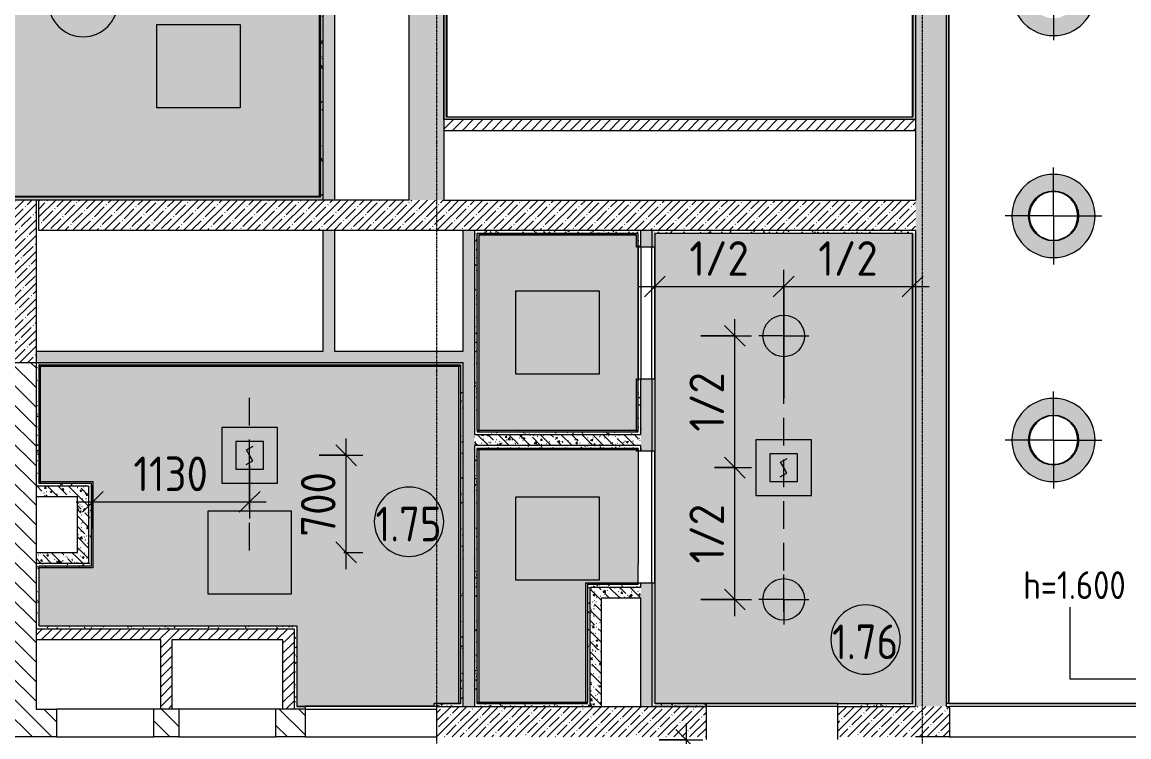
# Model space of a CAD drawing. Header units: millimetres. Extents: x 81610 to 276841, y -8553 to 29000.
# Drawn here: x 86370 to 94348, y 13400 to 18553 of the extents above; entities that cross this region are included whole.
import ezdxf

# ---------------------------------------------------------------- set-up
doc = ezdxf.new("R2010")
doc.units = ezdxf.units.MM
doc.linetypes.add('ADSK_Штрих_ш2 п1', pattern=[300, 200, -100])
doc.linetypes.add('Осевая', pattern=[31.75, 6.35, -4.7625, 15.875, -4.7625])
for name, color, linetype, lineweight in [('A-ANNO-DIMS', 7, 'Continuous', 9), ('A-ANNO-DIMS-100', 7, 'Continuous', 9), ('A-ANNO-NOTE', 7, 'Continuous', 9), ('A-AREA-IDEN', 7, 'Continuous', 9), ('A-DETL-2', 7, 'ADSK_Штрих_ш2 п1', 9), ('A-WALL', 7, 'Continuous', 9), ('I-WALL', 7, 'Continuous', 9), ('Q-SPCQ', 7, 'Continuous', 9), ('Оси-2', 7, 'Осевая', 9)]:
    doc.layers.add(name, color=color, linetype=linetype, lineweight=lineweight)
for name, color, linetype, lineweight, true_color in [('A-CLNG-1', 7, 'Continuous', 9, 0xeaeaea), ('A-WALL-1', 7, 'Continuous', 9, 0x3c3c3c), ('A-WALL-FNSH-1', 7, 'Continuous', 9, 0x3c3c3c), ('G-ANNO-TEXT-1', 7, 'Continuous', 9, 0x3c3c3c), ('I-WALL-1', 7, 'Continuous', 9, 0x535353), ('Q-SPCQ-4', 1, 'Continuous', 9, 0xff0000)]:
    doc.layers.add(name, color=color, linetype=linetype, lineweight=lineweight, true_color=true_color)
doc.layers.add('A-CLNG-PATT-1', color=7, linetype='Continuous', lineweight=9, transparency=1)
doc.styles.add('GOST Common', font='GOST_Common.ttf', dxfattribs={"width": 0.9, "height": 250})
doc.styles.add('GOST Common_1', font='GOST_Common.ttf', dxfattribs={"width": 0.9, "height": 200})
doc.styles.add('ISOCPEUR', font='isocpeur.ttf', dxfattribs={"width": 0.9, "height": 250})
doc.dimstyles.new('ISO-2_5_0_9К_БОЛЬШОЙ', dxfattribs={"dimscale": 304.8, "dimtxt": 248.995294, "dimasz": 0.492126, "dimexe": 0.393701, "dimexo": 0.984252, "dimgap": 0, "dimtad": 1, "dimdec": 0, "dimrnd": 10, "dimzin": 0, "dimdsep": 46, "dimtxsty": 'ISOCPEUR', "dimblk1": 'OBLIQUE', "dimblk2": 'OBLIQUE', "dimsah": 1, "dimcen": 0.09, "dimdle": 0.393701, "dimazin": 0, "dimtfac": 1, "dimtdec": 4, "dimtix": 1, "dimtmove": 0, "dimatfit": 3, "dimfxl": 1, "dimtvp": 1, "dimtolj": 1, "dimtzin": 0, "dimarcsym": 2})
pattern_1 = [(45, (0, 0), (-57.024626, 57.024626), []), (45, (57.025, 0), (-57.024626, 57.024626), [100.806, -20.161, 3.353, -16.808])]
pattern_2 = [(135, (0, 0), (-70.71068, -70.71068), [])]
pattern_3 = [(135, (0, 0), (-75.43415, -75.43415), [106.68, -17.78, 3.556, -17.78]), (135, (0, 75.39), (-75.43415, -75.43415), []), (50, (0, 0), (127.52922, -11.15758), [13.335, -146.685]), (355, (0, 0), (-24.66966, 133.74002), [10.668, -117.348]), (100.451, (10.63, -0.93), (102.85973, 122.58178), [11.333, -124.663]), (46.184, (0, 35.56), (189.75516, -29.43036), [20.002, -220.027]), (96.636, (15.81, 33.1), (166.1822, 173.1996), [17, -186.995]), (351.184, (0, 35.56), (166.18393, 173.19757), [16.002, -176.022]), (21, (17.78, 26.67), (106.13027, -71.58603), [13.335, -146.685]), (326, (17.78, 26.67), (43.26188, 128.93175), [10.668, -117.348]), (71.451, (26.62, 20.7), (149.39198, 57.34505), [11.333, -124.663]), (37.5, (0, 0), (2.162228, 59.188357), [3.353, -112.573, 3.353, -115.773, -117.792]), (37.5, (0, 0), (2.162228, 59.188357), [-235.052, 3.353, -114.44]), (7.5, (0, 0), (46.773857, 70.126152), [3.353, -64.567, 3.353, -109.906, -44.894]), (7.5, (0, 0), (46.773857, 70.126152), [-181.178, 3.353, -41.542]), (327.5, (-39.65, 0), (94.913671, -4.010093), [3.353, -41.097, 3.353, -135.331, -184.023]), (327.5, (-39.65, 0), (94.913671, -4.010093), [-183.134, 3.353, -180.67]), (317.5, (-57.43, 0), (103.69057, 17.79882), [3.353, -54.432, 3.353, -88.748, -130.683]), (317.5, (-57.43, 0), (103.69057, 17.79882), [-149.885, 3.353, -127.33])]
pattern_4 = [(45, (0, 0), (-35.35534, 35.35534), [])]
pattern_5 = [(0, (0, 0), (121.92, 30.48), [10.058, -81.382, 10.058, -81.382, -487.68]), (0, (0, 0), (121.92, 30.48), [-182.88, 10.058, -172.822, 10.058, -81.382, -213.36]), (0, (0, 0), (121.92, 30.48), [-457.2, 10.058, -50.902, 10.058, -142.342]), (120, (45.72, 15.24), (-87.356454, 90.345817), [10.058, -81.382, 10.058, -81.382, -487.68]), (120, (45.72, 15.24), (-87.356454, 90.345817), [-182.88, 10.058, -172.822, 10.058, -81.382, -213.36]), (120, (45.72, 15.24), (-87.356454, 90.345817), [-457.2, 10.058, -50.902, 10.058, -142.342]), (240, (60.96, 76.2), (-34.563546, -120.825817), [10.058, -81.382, 10.058, -81.382, -487.68]), (240, (60.96, 76.2), (-34.563546, -120.825817), [-182.88, 10.058, -172.822, 10.058, -81.382, -213.36]), (240, (60.96, 76.2), (-34.563546, -120.825817), [-457.2, 10.058, -50.902, 10.058, -142.342])]

# ---------------------------------------------------------------- blocks, each defined once
blk = doc.blocks.new('Извещатель потолочный - Монтируемые на перекрытии-30363648-Сводный план потолков 1 этажа в осях 23-33')
at = {"layer": 'Q-SPCQ'}
for p, q in [((-300, 300), (-300, -100)), ((100, 300), (-300, 300)), ((100, -100), (100, 300)), ((0, 200), (-200, 200)), ((-200, 200), (-200, 0)), ((-122.5, 139), (-74.9, 166.5)), ((0, 0), (0, 200)), ((-100, 100), (-122.5, 139)), ((-77.5, 61), (-100, 100)), ((-200, 0), (0, 0)), ((-125.1, 33.5), (-77.5, 61)), ((-300, -100), (100, -100))]:
    blk.add_line(p, q, dxfattribs=at)
blk = doc.blocks.new('DIMBLOCK24-Сводный план потолков 1 этажа в осях 23-33')
at = {"layer": 'A-ANNO-DIMS-100'}
for p, q in [((86618.4, 13100), (86618.4, 12478.8)), ((86618.4, 12598.8), (86618.4, 13100)), ((87409.2, 12669.5), (87409.2, 12478.8)), ((87409.2, 12598.8), (87409.2, 12669.5)), ((86498.4, 12598.8), (87409.2, 12598.8))]:
    blk.add_line(p, q, dxfattribs=at)
at = {"layer": 'A-ANNO-DIMS-100', "lineweight": 20}
for p, q in [((86618.4, 12598.8), (86693.4, 12673.8)), ((87409.2, 12598.8), (87484.2, 12673.8)), ((86618.4, 12598.8), (86543.4, 12523.8)), ((87409.2, 12598.8), (87334.2, 12523.8))]:
    blk.add_line(p, q, dxfattribs=at)
at = {"layer": 'A-ANNO-DIMS-100', "color": 0, "insert": (86798.3, 12925.4), "char_height": 250, "width": 517.144, "attachment_point": 1, "line_spacing_factor": 1.149209, "style": 'ISOCPEUR'}
blk.add_mtext('1/2', dxfattribs=at)
blk = doc.blocks.new('_Oblique')
at = {"color": 0, "linetype": 'ByBlock', "lineweight": -2}
blk.add_line((-0.5, -0.5), (0.5, 0.5), dxfattribs=at)
blk = doc.blocks.new('DIMBLOCK25-Сводный план потолков 1 этажа в осях 23-33')
at = {"layer": 'A-ANNO-DIMS-100'}
for p, q in [((88200, 13100), (88200, 12478.8)), ((88200, 12598.8), (88200, 13100)), ((87409.2, 12669.5), (87409.2, 12478.8)), ((87409.2, 12598.8), (87409.2, 12669.5)), ((87409.2, 12598.8), (88320, 12598.8))]:
    blk.add_line(p, q, dxfattribs=at)
at = {"layer": 'A-ANNO-DIMS-100', "lineweight": 20}
for p, q in [((87409.2, 12598.8), (87484.2, 12673.8)), ((88200, 12598.8), (88275, 12673.8)), ((87409.2, 12598.8), (87334.2, 12523.8)), ((88200, 12598.8), (88125, 12523.8))]:
    blk.add_line(p, q, dxfattribs=at)
at = {"layer": 'A-ANNO-DIMS-100', "color": 0, "insert": (87589.1, 12925.4), "char_height": 250, "width": 517.144, "attachment_point": 1, "line_spacing_factor": 1.149209, "style": 'ISOCPEUR'}
blk.add_mtext('1/2', dxfattribs=at)
blk = doc.blocks.new('Марка_Помещения - Номер-25198446-Сводный план потолков 1 этажа в осях 23-33')
at = {"layer": 'A-AREA-IDEN'}
for start, end in [(360, 180), (180, 360)]:
    blk.add_arc((0, 0), 2.5, start, end, dxfattribs=at)
blk = doc.blocks.new('DIMBLOCK83-Сводный план потолков 1 этажа в осях 23-33')
at = {"layer": 'A-ANNO-DIMS-100'}
for p, q in [((88010, 15355.4), (88010, 14974.6)), ((88010, 15094.6), (88010, 15355.4)), ((86879.4, 14900.7), (86879.4, 15214.6)), ((86759.4, 15094.6), (88130, 15094.6)), ((86879.4, 15094.6), (86879.4, 14900.7))]:
    blk.add_line(p, q, dxfattribs=at)
at = {"layer": 'A-ANNO-DIMS-100', "lineweight": 20}
for p, q in [((86879.4, 15094.6), (86954.4, 15169.6)), ((88010, 15094.6), (88085, 15169.6)), ((86879.4, 15094.6), (86804.4, 15019.6)), ((88010, 15094.6), (87935, 15019.6))]:
    blk.add_line(p, q, dxfattribs=at)
at = {"layer": 'A-ANNO-DIMS-100', "color": 0, "insert": (87171.8, 15421.3), "char_height": 250, "width": 655.049, "attachment_point": 1, "line_spacing_factor": 1.149209, "style": 'ISOCPEUR'}
blk.add_mtext('1130', dxfattribs=at)
blk = doc.blocks.new('DIMBLOCK84-Сводный план потолков 1 этажа в осях 23-33')
at = {"layer": 'A-ANNO-DIMS-100', "lineweight": 20}
for p, q in [((88705.9, 15430), (88630.9, 15505)), ((88705.9, 15430), (88780.9, 15355)), ((88705.9, 14730), (88630.9, 14805)), ((88705.9, 14730), (88780.9, 14655))]:
    blk.add_line(p, q, dxfattribs=at)
at = {"layer": 'A-ANNO-DIMS-100'}
for p, q in [((88705.9, 14610), (88705.9, 15550)), ((88510, 15430), (88825.9, 15430)), ((88705.9, 15430), (88510, 15430)), ((88688.3, 14730), (88825.9, 14730)), ((88705.9, 14730), (88688.3, 14730))]:
    blk.add_line(p, q, dxfattribs=at)
at = {"layer": 'A-ANNO-DIMS-100', "color": 0, "insert": (88379.3, 14843), "char_height": 250, "width": 568.858, "attachment_point": 1, "rotation": 90, "line_spacing_factor": 1.149209, "style": 'ISOCPEUR'}
blk.add_mtext('700', dxfattribs=at)
blk = doc.blocks.new('DIMBLOCK85-Сводный план потолков 1 этажа в осях 23-33')
at = {"layer": 'A-ANNO-DIMS-100', "lineweight": 20}
for p, q in [((91507, 15341), (91432, 15416)), ((91507, 15341), (91582, 15266)), ((91507, 14391), (91432, 14466)), ((91507, 14391), (91582, 14316))]:
    blk.add_line(p, q, dxfattribs=at)
at = {"layer": 'A-ANNO-DIMS-100'}
for p, q in [((91360, 15341), (91627, 15341)), ((91507, 15341), (91360, 15341)), ((91507, 14271), (91507, 15341)), ((91262.5, 14391), (91627, 14391)), ((91507, 14391), (91262.5, 14391))]:
    blk.add_line(p, q, dxfattribs=at)
at = {"layer": 'A-ANNO-DIMS-100', "color": 0, "insert": (91180.4, 14650.5), "char_height": 250, "width": 517.144, "attachment_point": 1, "rotation": 90, "line_spacing_factor": 1.149209, "style": 'ISOCPEUR'}
blk.add_mtext('1/2', dxfattribs=at)
blk = doc.blocks.new('DIMBLOCK86-Сводный план потолков 1 этажа в осях 23-33')
at = {"layer": 'A-ANNO-DIMS-100', "lineweight": 20}
for p, q in [((91507, 16291), (91432, 16366)), ((91507, 16291), (91582, 16216)), ((91507, 15341), (91432, 15416)), ((91507, 15341), (91582, 15266))]:
    blk.add_line(p, q, dxfattribs=at)
at = {"layer": 'A-ANNO-DIMS-100'}
for p, q in [((91507, 15341), (91507, 16411)), ((91262.5, 16291), (91627, 16291)), ((91507, 16291), (91262.5, 16291)), ((91360, 15341), (91627, 15341)), ((91507, 15341), (91360, 15341))]:
    blk.add_line(p, q, dxfattribs=at)
at = {"layer": 'A-ANNO-DIMS-100', "color": 0, "insert": (91180.4, 15600.5), "char_height": 250, "width": 517.144, "attachment_point": 1, "rotation": 90, "line_spacing_factor": 1.149209, "style": 'ISOCPEUR'}
blk.add_mtext('1/2', dxfattribs=at)
blk = doc.blocks.new('DIMBLOCK87-Сводный план потолков 1 этажа в осях 23-33')
at = {"layer": 'A-ANNO-DIMS-100'}
for p, q in [((90931, 16453.4), (90931, 16767.3)), ((91860, 15841), (91860, 16767.3)), ((90811, 16647.3), (91860, 16647.3)), ((90931, 16647.3), (90931, 16453.4)), ((91860, 16647.3), (91860, 15841))]:
    blk.add_line(p, q, dxfattribs=at)
at = {"layer": 'A-ANNO-DIMS-100', "lineweight": 20}
for p, q in [((90931, 16647.3), (91006, 16722.3)), ((91860, 16647.3), (91935, 16722.3)), ((90931, 16647.3), (90856, 16572.3)), ((91860, 16647.3), (91785, 16572.3))]:
    blk.add_line(p, q, dxfattribs=at)
at = {"layer": 'A-ANNO-DIMS-100', "color": 0, "insert": (91180, 16973.9), "char_height": 250, "width": 517.144, "attachment_point": 1, "line_spacing_factor": 1.149209, "style": 'ISOCPEUR'}
blk.add_mtext('1/2', dxfattribs=at)
blk = doc.blocks.new('DIMBLOCK88-Сводный план потолков 1 этажа в осях 23-33')
at = {"layer": 'A-ANNO-DIMS-100'}
for p, q in [((91860, 15841), (91860, 16767.3)), ((92789, 16453.4), (92789, 16767.3)), ((91860, 16647.3), (92909, 16647.3)), ((91860, 16647.3), (91860, 15841)), ((92789, 16647.3), (92789, 16453.4))]:
    blk.add_line(p, q, dxfattribs=at)
at = {"layer": 'A-ANNO-DIMS-100', "lineweight": 20}
for p, q in [((91860, 16647.3), (91935, 16722.3)), ((92789, 16647.3), (92864, 16722.3)), ((91860, 16647.3), (91785, 16572.3)), ((92789, 16647.3), (92714, 16572.3))]:
    blk.add_line(p, q, dxfattribs=at)
at = {"layer": 'A-ANNO-DIMS-100', "color": 0, "insert": (92109, 16973.9), "char_height": 250, "width": 517.144, "attachment_point": 1, "line_spacing_factor": 1.149209, "style": 'ISOCPEUR'}
blk.add_mtext('1/2', dxfattribs=at)
blk = doc.blocks.new('DIMBLOCK90-Сводный план потолков 1 этажа в осях 23-33')
at = {"layer": 'A-ANNO-DIMS-100'}
for p, q in [((91157, 13499), (91157, 12000)), ((90963.1, 13379), (91277, 13379)), ((91157, 13379), (90963.1, 13379)), ((90963.1, 12000), (91277, 12000)), ((91157, 12000), (90963.1, 12000))]:
    blk.add_line(p, q, dxfattribs=at)
at = {"layer": 'A-ANNO-DIMS-100', "lineweight": 20}
for p, q in [((91157, 13379), (91082, 13454)), ((91157, 13379), (91232, 13304)), ((91157, 12000), (91082, 12075)), ((91157, 12000), (91232, 11925))]:
    blk.add_line(p, q, dxfattribs=at)
at = {"layer": 'A-ANNO-DIMS-100', "color": 0, "insert": (90830.4, 12474), "char_height": 250, "width": 517.144, "attachment_point": 1, "rotation": 90, "line_spacing_factor": 1.149209, "style": 'ISOCPEUR'}
blk.add_mtext('1/2', dxfattribs=at)

msp = doc.modelspace()

# ---------------------------------------------------------------- hatches: boundary and pattern name
at = {"layer": 'A-CLNG-PATT-1'}
for points in [[(87217.7, 17298), (88513, 17298.7), (88513, 19172), (86782, 19172), (86782, 20002), (84998, 20002), (84998, 17298), (85870.9, 17298)], [(90931, 13640), (92790, 13641), (92789, 17030), (90930, 17030), (90930.3, 13640)], [(89340, 13620), (89340, 13640), (89519, 13641), (89519, 16069), (86501, 16069), (86501, 15241), (86879.4, 15241), (86879.4, 14619), (86490, 14619), (86491, 14200), (88350, 14200), (88351, 13620), (88564.4, 13620)], [(90433.3, 13651), (90433.3, 14511), (90810, 14511), (90810, 15460.1), (90799, 15460.1), (90799, 15469.1), (89661, 15469.1), (89661, 13651), (89911.1, 13651)]]:
    msp.add_hatch(color=256, dxfattribs=at).paths.add_polyline_path(points)
h = msp.add_hatch(color=256, dxfattribs=at)
h.paths.add_polyline_path([(93805, 18455.5), (93863.5, 18461.3), (93919.8, 18478.3), (93971.7, 18506.1), (94017.1, 18543.4), (94054.4, 18588.8), (94082.2, 18640.7), (94099.2, 18697), (94105, 18755.5), (94099.2, 18814), (94082.2, 18870.3), (94054.4, 18922.2), (94017.1, 18967.6), (93971.7, 19004.9), (93919.8, 19032.7), (93863.5, 19049.7), (93805, 19055.5), (93746.5, 19049.7), (93690.2, 19032.7), (93638.3, 19004.9), (93592.9, 18967.6), (93555.6, 18922.2), (93527.8, 18870.3), (93510.8, 18814), (93505, 18755.5), (93510.8, 18697), (93527.8, 18640.7), (93555.6, 18588.8), (93592.9, 18543.4), (93638.3, 18506.1), (93690.2, 18478.3), (93746.5, 18461.3)])
h.paths.add_polyline_path([(93805, 18580.5), (93759.7, 18586.5), (93717.5, 18603.9), (93681.3, 18631.8), (93653.4, 18668), (93636, 18710.2), (93630, 18755.5), (93636, 18800.8), (93653.4, 18843), (93681.3, 18879.2), (93717.5, 18907.1), (93759.7, 18924.5), (93805, 18930.5), (93850.3, 18924.5), (93892.5, 18907.1), (93928.7, 18879.2), (93956.6, 18843), (93974, 18800.8), (93980, 18755.5), (93974, 18710.2), (93956.6, 18668), (93928.7, 18631.8), (93892.5, 18603.9), (93850.3, 18586.5)])
h = msp.add_hatch(color=256, dxfattribs=at)
h.paths.add_polyline_path([(93805, 16855.5), (93863.5, 16861.3), (93919.8, 16878.3), (93971.7, 16906.1), (94017.1, 16943.4), (94054.4, 16988.8), (94082.2, 17040.7), (94099.2, 17097), (94105, 17155.5), (94099.2, 17214), (94082.2, 17270.3), (94054.4, 17322.2), (94017.1, 17367.6), (93971.7, 17404.9), (93919.8, 17432.7), (93863.5, 17449.7), (93805, 17455.5), (93746.5, 17449.7), (93690.2, 17432.7), (93638.3, 17404.9), (93592.9, 17367.6), (93555.6, 17322.2), (93527.8, 17270.3), (93510.8, 17214), (93505, 17155.5), (93510.8, 17097), (93527.8, 17040.7), (93555.6, 16988.8), (93592.9, 16943.4), (93638.3, 16906.1), (93690.2, 16878.3), (93746.5, 16861.3)])
h.paths.add_polyline_path([(93805, 16980.5), (93759.7, 16986.5), (93717.5, 17003.9), (93681.3, 17031.8), (93653.4, 17068), (93636, 17110.2), (93630, 17155.5), (93636, 17200.8), (93653.4, 17243), (93681.3, 17279.2), (93717.5, 17307.1), (93759.7, 17324.5), (93805, 17330.5), (93850.3, 17324.5), (93892.5, 17307.1), (93928.7, 17279.2), (93956.6, 17243), (93974, 17200.8), (93980, 17155.5), (93974, 17110.2), (93956.6, 17068), (93928.7, 17031.8), (93892.5, 17003.9), (93850.3, 16986.5)])
h = msp.add_hatch(color=256, dxfattribs=at)
h.paths.add_polyline_path([(89661, 15611.1), (90799, 15611.1), (90799, 15980.1), (90810, 15980.1), (90810, 16930.1), (90799, 16930.1), (90799, 17018), (89661, 17018), (89661, 16499.4)])
h.paths.add_polyline_path([(90799, 17029), (90799, 17030), (90797.4, 17029)])
h = msp.add_hatch(color=256, dxfattribs=at)
h.paths.add_polyline_path([(93805, 15240), (93863.5, 15245.8), (93919.8, 15262.8), (93971.7, 15290.6), (94017.1, 15327.9), (94054.4, 15373.3), (94082.2, 15425.2), (94099.2, 15481.5), (94105, 15540), (94099.2, 15598.5), (94082.2, 15654.8), (94054.4, 15706.7), (94017.1, 15752.1), (93971.7, 15789.4), (93919.8, 15817.2), (93863.5, 15834.2), (93805, 15840), (93746.5, 15834.2), (93690.2, 15817.2), (93638.3, 15789.4), (93592.9, 15752.1), (93555.6, 15706.7), (93527.8, 15654.8), (93510.8, 15598.5), (93505, 15540), (93510.8, 15481.5), (93527.8, 15425.2), (93555.6, 15373.3), (93592.9, 15327.9), (93638.3, 15290.6), (93690.2, 15262.8), (93746.5, 15245.8)])
h.paths.add_polyline_path([(93805, 15365), (93759.7, 15371), (93717.5, 15388.4), (93681.3, 15416.3), (93653.4, 15452.5), (93636, 15494.7), (93630, 15540), (93636, 15585.3), (93653.4, 15627.5), (93681.3, 15663.7), (93717.5, 15691.6), (93759.7, 15709), (93805, 15715), (93850.3, 15709), (93892.5, 15691.6), (93928.7, 15663.7), (93956.6, 15627.5), (93974, 15585.3), (93980, 15540), (93974, 15494.7), (93956.6, 15452.5), (93928.7, 15416.3), (93892.5, 15388.4), (93850.3, 15371)])
at = {"layer": 'I-WALL'}
h = msp.add_hatch(dxfattribs=at)
h.set_pattern_fill('FP_2', color=256, style=0, pattern_type=2)
h.set_pattern_definition(pattern_1)
h.paths.add_polyline_path([(89410, 17270), (89410, 27100), (89160, 27100), (89160, 17270)])
h = msp.add_hatch(dxfattribs=at)
h.set_pattern_fill('FP_31', color=256, style=0, pattern_type=2)
h.set_pattern_definition(pattern_5)
h.paths.add_polyline_path([(89410, 17850), (89430, 17850), (89430, 26830), (89410, 26830), (89410, 19285.2)])
h = msp.add_hatch(dxfattribs=at)
h.set_pattern_fill('FP_31', color=256, style=0, pattern_type=2)
h.set_pattern_definition(pattern_5)
h.paths.add_polyline_path([(92810, 17870), (92810, 23350), (92790, 23350), (92790, 17870)])
h.paths.add_polyline_path([(92790, 25050), (92810, 25050), (92810, 26850), (92790, 26850), (92790, 26713.8)])
h = msp.add_hatch(dxfattribs=at)
h.set_pattern_fill('FP_2', color=256, style=0, pattern_type=2)
h.set_pattern_definition(pattern_1)
h.paths.add_polyline_path([(93030, 13620), (93030, 21150), (92810, 21150), (92810, 13620)])
h = msp.add_hatch(dxfattribs=at)
h.set_pattern_fill('FP_31', color=256, style=0, pattern_type=2)
h.set_pattern_definition(pattern_5)
h.paths.add_polyline_path([(93030, 13640), (93050, 13641), (93050, 21130), (93030, 21130), (93030, 13713.7)])
h = msp.add_hatch(dxfattribs=at)
h.set_pattern_fill('FP_31', color=256, style=0, pattern_type=2)
h.set_pattern_definition(pattern_5)
h.paths.add_polyline_path([(88521, 17290), (88541, 17290), (88541, 19200), (88521, 19200), (88521, 17298)])
h = msp.add_hatch(dxfattribs=at)
h.set_pattern_fill('FP_6', color=256, style=0, pattern_type=2)
h.set_pattern_definition(pattern_3)
h.paths.add_polyline_path([(88564.4, 16180), (88621, 16180), (88621, 17050), (88541, 17050), (88541, 16180)])
h.paths.add_polyline_path([(88564.4, 17270), (88621, 17270), (88621, 19200), (88541, 19200), (88541, 17270)])
h = msp.add_hatch(dxfattribs=at)
h.set_pattern_fill('FP_3', color=256, style=0, pattern_type=2)
h.set_pattern_definition(pattern_4)
h.paths.add_polyline_path([(92810, 17770), (92810, 17850), (89410, 17850), (89410, 17770), (92604.6, 17770)])
h = msp.add_hatch(dxfattribs=at)
h.set_pattern_fill('FP_31', color=256, style=0, pattern_type=2)
h.set_pattern_definition(pattern_5)
h.paths.add_polyline_path([(92810, 17850), (92810, 17870), (89430, 17870), (89430, 17850), (92604.6, 17850)])
h = msp.add_hatch(dxfattribs=at)
h.set_pattern_fill('FP_31', color=256, style=0, pattern_type=2)
h.set_pattern_definition(pattern_5)
h.paths.add_polyline_path([(87217.7, 17270), (88541, 17270), (88541, 17290), (84990, 17290), (84990, 17270), (85870.9, 17270)])
h = msp.add_hatch(dxfattribs=at)
h.set_pattern_fill('FP_2', color=256, style=0, pattern_type=2)
h.set_pattern_definition(pattern_1)
h.paths.add_polyline_path([(86470, 16100), (86470, 17270), (86270, 17270), (86270, 16100)])
h = msp.add_hatch(dxfattribs=at)
h.set_pattern_fill('FP_2', color=256, style=0, pattern_type=2)
h.set_pattern_definition(pattern_1)
h.paths.add_polyline_path([(92810, 17050), (92810, 17270), (86490, 17270), (86490, 17050), (92604.6, 17050)])
h = msp.add_hatch(dxfattribs=at)
h.set_pattern_fill('FP_6', color=256, style=0, pattern_type=2)
h.set_pattern_definition(pattern_3)
h.paths.add_polyline_path([(89630, 13620), (89630, 17050), (89550, 17050), (89550, 13620)])
h = msp.add_hatch(dxfattribs=at)
h.set_pattern_fill('FP_31', color=256, style=0, pattern_type=2)
h.set_pattern_definition(pattern_5)
h.paths.add_polyline_path([(89630, 15600.1), (89650, 15600.1), (89650, 17050), (89630, 17050), (89630, 16499.4)])
h = msp.add_hatch(dxfattribs=at)
h.set_pattern_fill('FP_31', color=256, style=0, pattern_type=2)
h.set_pattern_definition(pattern_5)
h.paths.add_polyline_path([(90810, 17030), (90830, 17030), (90830, 17050), (89650, 17050), (89650, 17030), (90799, 17030)])
for points in [[(89661, 15600.1), (89661, 17030), (89650, 17030), (89650, 15600.1)], [(90799, 17018), (90799, 17029), (89661, 17029), (89661, 17018), (89911.1, 17018)], [(89530, 16069), (89530, 16080), (86490, 16080), (86490, 16069), (88564.4, 16069)], [(86490, 15230), (86501, 15230), (86501, 16080), (86490, 16080), (86490, 15570.9)], [(89519, 13640), (89530, 13641), (89530, 16080), (89519, 16080), (89519, 13713.7)], [(90810, 15600.1), (90810, 15611.1), (89650, 15611.1), (89650, 15600.1), (89911.1, 15600.1)], [(90810, 15469.1), (90810, 15480.1), (89650, 15480.1), (89650, 15469.1), (89911.1, 15469.1)], [(89650, 13640), (89661, 13640), (89661, 15480.1), (89650, 15480.1), (89650, 13713.7)], [(86879.4, 15230), (86879.4, 15241), (86490, 15241), (86490, 15230), (86868.4, 15230)], [(86879.4, 14630), (86879.4, 15230), (86868.4, 15230), (86868.4, 14630)], [(86879.4, 14619), (86879.4, 14630), (86490, 14630), (86490, 14619)], [(90433.3, 13640), (90444.3, 13640), (90444.3, 14511), (90433.3, 14511), (90433.3, 13713.7)], [(90799, 14500), (90810, 14500), (90810, 14511), (90444.3, 14511), (90444.3, 14500)], [(89650, 13640), (90444.3, 13640), (90444.3, 13651), (89650, 13651)]]:
    msp.add_hatch(color=256, dxfattribs=at).paths.add_polyline_path(points)
h = msp.add_hatch(color=256, dxfattribs=at)
h.paths.add_polyline_path([(90799, 15600.1), (90810, 15600.1), (90810, 15980.1), (90799, 15980.1)])
h.paths.add_polyline_path([(90810, 16930.1), (90810, 17030), (90799, 17029), (90799, 16930.1)])
h = msp.add_hatch(dxfattribs=at)
h.set_pattern_fill('FP_31', color=256, style=0, pattern_type=2)
h.set_pattern_definition(pattern_5)
h.paths.add_polyline_path([(90830, 15580.1), (90830, 15980.1), (90810, 15980.1), (90810, 15580.1)])
h.paths.add_polyline_path([(90830, 16930.1), (90830, 17030), (90810, 17030), (90810, 16930.1)])
h = msp.add_hatch(dxfattribs=at)
h.set_pattern_fill('FP_6', color=256, style=0, pattern_type=2)
h.set_pattern_definition(pattern_3)
h.paths.add_polyline_path([(90910, 13620), (90910, 14510.1), (90830, 14510.1), (90830, 13620)])
h.paths.add_polyline_path([(90830, 15460.1), (90910, 15460.1), (90910, 15980.1), (90830, 15980.1), (90830, 15479.1)])
h.paths.add_polyline_path([(90830, 16930.1), (90910, 16930.1), (90910, 17050), (90830, 17050)])
h = msp.add_hatch(dxfattribs=at)
h.set_pattern_fill('FP_31', color=256, style=0, pattern_type=2)
h.set_pattern_definition(pattern_5)
h.paths.add_polyline_path([(90910, 13640), (90930, 13640), (90930, 14510.1), (90910, 14510.1), (90910, 13713.7)])
h.paths.add_polyline_path([(90910, 15460.1), (90930, 15460.1), (90930, 15980.1), (90910, 15980.1), (90910, 15570.9)])
h.paths.add_polyline_path([(90910, 16930.1), (90930, 16930.1), (90930, 17050), (90910, 17050)])
h = msp.add_hatch(dxfattribs=at)
h.set_pattern_fill('FP_31', color=256, style=0, pattern_type=2)
h.set_pattern_definition(pattern_5)
h.paths.add_polyline_path([(92790, 17030), (92810, 17030), (92810, 17050), (90930, 17050), (90931, 17030), (92789, 17030)])
h = msp.add_hatch(dxfattribs=at)
h.set_pattern_fill('FP_31', color=256, style=0, pattern_type=2)
h.set_pattern_definition(pattern_5)
h.paths.add_polyline_path([(92790, 13620), (92810, 13620), (92810, 17030), (92790, 17030), (92790, 13640)])
h = msp.add_hatch(dxfattribs=at)
h.set_pattern_fill('FP_6', color=256, style=0, pattern_type=2)
h.set_pattern_definition(pattern_3)
h.paths.add_polyline_path([(89550, 16100), (89550, 16180), (86470, 16180), (86470, 16100), (88564.4, 16100)])
h = msp.add_hatch(dxfattribs=at)
h.set_pattern_fill('FP_4', color=256, style=0, pattern_type=2)
h.set_pattern_definition(pattern_2)
h.paths.add_polyline_path([(86470, 13600), (86470, 16100), (86270, 16100), (86270, 13600)])
h = msp.add_hatch(dxfattribs=at)
h.set_pattern_fill('FP_31', color=256, style=0, pattern_type=2)
h.set_pattern_definition(pattern_5)
h.paths.add_polyline_path([(86470, 15230), (86490, 15230), (86490, 16100), (86470, 16100), (86470, 15570.9)])
h = msp.add_hatch(dxfattribs=at)
h.set_pattern_fill('FP_31', color=256, style=0, pattern_type=2)
h.set_pattern_definition(pattern_5)
h.paths.add_polyline_path([(89519, 16080), (89550, 16080), (89550, 16100), (86490, 16100), (86490, 16080), (88564.4, 16080)])
h = msp.add_hatch(dxfattribs=at)
h.set_pattern_fill('FP_31', color=256, style=0, pattern_type=2)
h.set_pattern_definition(pattern_5)
h.paths.add_polyline_path([(89550, 13640), (89550, 16080), (89530, 16080), (89530, 13640)])
h = msp.add_hatch(dxfattribs=at)
h.set_pattern_fill('FP_31', color=256, style=0, pattern_type=2)
h.set_pattern_definition(pattern_5)
h.paths.add_polyline_path([(90810, 15580.1), (90810, 15600.1), (89630, 15600.1), (89630, 15580.1), (89911.1, 15580.1)])
h = msp.add_hatch(dxfattribs=at)
h.set_pattern_fill('FP_6', color=256, style=0, pattern_type=2)
h.set_pattern_definition(pattern_3)
h.paths.add_polyline_path([(90830, 15500.1), (90830, 15580.1), (89630, 15580.1), (89630, 15500.1), (89911.1, 15500.1)])
h = msp.add_hatch(dxfattribs=at)
h.set_pattern_fill('FP_31', color=256, style=0, pattern_type=2)
h.set_pattern_definition(pattern_5)
h.paths.add_polyline_path([(89630, 13640), (89650, 13640), (89650, 15500.1), (89630, 15500.1), (89630, 13713.7)])
h = msp.add_hatch(dxfattribs=at)
h.set_pattern_fill('FP_31', color=256, style=0, pattern_type=2)
h.set_pattern_definition(pattern_5)
h.paths.add_polyline_path([(90799, 15480.1), (90830, 15480.1), (90830, 15500.1), (89650, 15500.1), (89650, 15480.1), (89911.1, 15480.1)])
h = msp.add_hatch(color=256, dxfattribs=at)
h.paths.add_polyline_path([(90810, 14500), (90810, 14510.1), (90799, 14510.1), (90799, 14500)])
h.paths.add_polyline_path([(90799, 15460.1), (90810, 15460.1), (90810, 15480.1), (90799, 15480.1)])
h = msp.add_hatch(dxfattribs=at)
h.set_pattern_fill('FP_31', color=256, style=0, pattern_type=2)
h.set_pattern_definition(pattern_5)
h.paths.add_polyline_path([(90830, 14480), (90830, 14510.1), (90810, 14510.1), (90810, 14480)])
h.paths.add_polyline_path([(90810, 15460.1), (90829, 15460.1), (90830, 15480.1), (90810, 15480.1), (90810, 15469.1)])
h = msp.add_hatch(dxfattribs=at)
h.set_pattern_fill('FP_31', color=256, style=0, pattern_type=2)
h.set_pattern_definition(pattern_5)
h.paths.add_polyline_path([(86470, 15210), (86848.4, 15210), (86848.4, 15230), (86470, 15230)])
h = msp.add_hatch(dxfattribs=at)
h.set_pattern_fill('FP_6', color=256, style=0, pattern_type=2)
h.set_pattern_definition(pattern_3)
h.paths.add_polyline_path([(86848.4, 15130), (86848.4, 15210), (86470, 15210), (86470, 15130), (86768.4, 15130)])
h = msp.add_hatch(dxfattribs=at)
h.set_pattern_fill('FP_31', color=256, style=0, pattern_type=2)
h.set_pattern_definition(pattern_5)
h.paths.add_polyline_path([(86848.4, 14650), (86868.4, 14650), (86868.4, 15230), (86848.4, 15230), (86848.4, 15210)])
h = msp.add_hatch(dxfattribs=at)
h.set_pattern_fill('FP_6', color=256, style=0, pattern_type=2)
h.set_pattern_definition(pattern_3)
h.paths.add_polyline_path([(86768.4, 14650), (86848.4, 14650), (86848.4, 15130), (86768.4, 15130), (86768.4, 14730)])
h = msp.add_hatch(dxfattribs=at)
h.set_pattern_fill('FP_6', color=256, style=0, pattern_type=2)
h.set_pattern_definition(pattern_3)
h.paths.add_polyline_path([(86768.4, 14650), (86768.4, 14730), (86470, 14730), (86470, 14650)])
h = msp.add_hatch(dxfattribs=at)
h.set_pattern_fill('FP_31', color=256, style=0, pattern_type=2)
h.set_pattern_definition(pattern_5)
h.paths.add_polyline_path([(86470, 14200), (86490, 14200), (86490, 14650), (86470, 14650), (86470, 14642.3)])
h = msp.add_hatch(dxfattribs=at)
h.set_pattern_fill('FP_31', color=256, style=0, pattern_type=2)
h.set_pattern_definition(pattern_5)
h.paths.add_polyline_path([(86868.4, 14630), (86868.4, 14650), (86490, 14650), (86491, 14630)])
h = msp.add_hatch(dxfattribs=at)
h.set_pattern_fill('FP_31', color=256, style=0, pattern_type=2)
h.set_pattern_definition(pattern_5)
h.paths.add_polyline_path([(90810, 14480), (90810, 14500), (90444.3, 14500), (90444.3, 14480), (90464.3, 14480)])
h = msp.add_hatch(dxfattribs=at)
h.set_pattern_fill('FP_31', color=256, style=0, pattern_type=2)
h.set_pattern_definition(pattern_5)
h.paths.add_polyline_path([(90444.3, 13640), (90464.3, 13640), (90464.3, 14480), (90444.3, 14480), (90444.3, 13651)])
h = msp.add_hatch(dxfattribs=at)
h.set_pattern_fill('FP_6', color=256, style=0, pattern_type=2)
h.set_pattern_definition(pattern_3)
h.paths.add_polyline_path([(90544.3, 14400), (90830, 14400), (90830, 14480), (90464.3, 14480), (90464.3, 14400)])
h = msp.add_hatch(dxfattribs=at)
h.set_pattern_fill('FP_6', color=256, style=0, pattern_type=2)
h.set_pattern_definition(pattern_3)
h.paths.add_polyline_path([(90544.3, 13620), (90544.3, 14400), (90464.3, 14400), (90464.3, 13620)])
h = msp.add_hatch(dxfattribs=at)
h.set_pattern_fill('FP_31', color=256, style=0, pattern_type=2)
h.set_pattern_definition(pattern_5)
h.paths.add_polyline_path([(88330, 14180), (88330, 14200), (86470, 14200), (86470, 14180), (87217.7, 14180)])
h = msp.add_hatch(dxfattribs=at)
h.set_pattern_fill('FP_3', color=256, style=0, pattern_type=2)
h.set_pattern_definition(pattern_4)
h.paths.add_polyline_path([(88330, 14100), (88330, 14180), (86470, 14180), (86470, 14100), (88250, 14100)])
h = msp.add_hatch(dxfattribs=at)
h.set_pattern_fill('FP_31', color=256, style=0, pattern_type=2)
h.set_pattern_definition(pattern_5)
h.paths.add_polyline_path([(88330, 13600), (88350, 13600), (88350, 14200), (88330, 14200), (88330, 13713.7)])
h = msp.add_hatch(dxfattribs=at)
h.set_pattern_fill('FP_3', color=256, style=0, pattern_type=2)
h.set_pattern_definition(pattern_4)
h.paths.add_polyline_path([(87450, 13600), (87450, 14100), (87370, 14100), (87370, 13600)])
h = msp.add_hatch(dxfattribs=at)
h.set_pattern_fill('FP_3', color=256, style=0, pattern_type=2)
h.set_pattern_definition(pattern_4)
h.paths.add_polyline_path([(88330, 13600), (88330, 14100), (88250, 14100), (88250, 13600)])
h = msp.add_hatch(dxfattribs=at)
h.set_pattern_fill('FP_4', color=256, style=0, pattern_type=2)
h.set_pattern_definition(pattern_2)
h.paths.add_polyline_path([(88200, 13400), (88410, 13400), (88410, 13600), (88200, 13600)])
h.paths.add_polyline_path([(87500, 13400), (87500, 13600), (87318.4, 13600), (87318.4, 13400)])
h.paths.add_polyline_path([(86618.4, 13400), (86618.4, 13600), (86090, 13600), (86090, 13400)])
h.paths.add_polyline_path([(85140, 13400), (85140, 13600), (84890.7, 13600), (84890.7, 13400)])
h = msp.add_hatch(dxfattribs=at)
h.set_pattern_fill('FP_31', color=256, style=0, pattern_type=2)
h.set_pattern_definition(pattern_5)
h.paths.add_polyline_path([(89360, 13620), (89360, 13640), (89340, 13640), (89340, 13620)])
h = msp.add_hatch(dxfattribs=at)
h.set_pattern_fill('FP_31', color=256, style=0, pattern_type=2)
h.set_pattern_definition(pattern_5)
h.paths.add_polyline_path([(89550, 13620), (89550, 13640), (89360, 13640), (89360, 13620)])
h = msp.add_hatch(dxfattribs=at)
h.set_pattern_fill('FP_2', color=256, style=0, pattern_type=2)
h.set_pattern_definition(pattern_1)
h.paths.add_polyline_path([(92604.6, 13400), (92810, 13400), (92810, 13620), (92250, 13620), (92250, 13400)])
h.paths.add_polyline_path([(91300, 13400), (91300, 13620), (89360, 13620), (89360, 13400), (89911.1, 13400)])
h = msp.add_hatch(dxfattribs=at)
h.set_pattern_fill('FP_31', color=256, style=0, pattern_type=2)
h.set_pattern_definition(pattern_5)
h.paths.add_polyline_path([(90464.3, 13620), (90464.3, 13640), (89630, 13640), (89630, 13620), (89911.1, 13620)])
h = msp.add_hatch(dxfattribs=at)
h.set_pattern_fill('FP_31', color=256, style=0, pattern_type=2)
h.set_pattern_definition(pattern_5)
h.paths.add_polyline_path([(90910, 13620), (91300, 13620), (91300, 13640), (90910, 13640)])
h.paths.add_polyline_path([(92790, 13620), (92790, 13640), (92250, 13640), (92250, 13620), (92604.6, 13620)])
h = msp.add_hatch(dxfattribs=at)
h.set_pattern_fill('FP_2', color=256, style=0, pattern_type=2)
h.set_pattern_definition(pattern_1)
h.paths.add_polyline_path([(94624.7, 13400), (94800, 13400), (94800, 13620), (94455, 13620), (94455, 13400)])
h.paths.add_polyline_path([(93055, 13400), (93055, 13620), (92810, 13620), (92810, 13400)])

# ---------------------------------------------------------------- linework, layer by layer
at = {"layer": 'A-ANNO-NOTE'}
for p, q in [((93805, 18771), (93805, 18422.1)), ((87341, 18535), (87941, 18535)), ((87341, 17935), (87341, 18535)), ((87941, 18535), (87941, 17935)), ((87941, 17935), (87341, 17935)), ((93805, 17155.5), (93805, 17504.4)), ((93805, 17155.5), (93456.1, 17155.5)), ((93805, 17155.5), (93805, 16806.6)), ((93805, 17155.5), (94153.9, 17155.5)), ((89930, 16615.1), (90530, 16615.1)), ((89930, 16015.1), (89930, 16615.1)), ((90530, 16615.1), (90530, 16015.1)), ((91860, 16291), (91860, 16471)), ((91860, 16291), (91680, 16291)), ((91860, 16291), (91860, 16111)), ((91860, 16291), (92040, 16291)), ((90530, 16015.1), (89930, 16015.1)), ((93805, 15540), (93805, 15888.9)), ((93805, 15540), (93456.1, 15540)), ((93805, 15540), (93805, 15191.1)), ((93805, 15540), (94153.9, 15540)), ((89930, 15130.1), (90530, 15130.1)), ((89930, 14530.1), (89930, 15130.1)), ((90530, 15130.1), (90530, 14530.1)), ((87710, 15030), (88310, 15030)), ((87710, 14430), (87710, 15030)), ((88310, 15030), (88310, 14430)), ((90530, 14530.1), (89930, 14530.1)), ((91860, 14391), (91860, 14571)), ((88310, 14430), (87710, 14430)), ((91860, 14391), (91680, 14391)), ((91860, 14391), (91860, 14211)), ((91860, 14391), (92040, 14391))]:
    msp.add_line(p, q, dxfattribs=at)
for centre, radius in [((93805, 17155.5), 180), ((91860, 16291), 150), ((93805, 15540), 180), ((91860, 14391), 150)]:
    msp.add_circle(centre, radius, dxfattribs=at)
at = {"layer": 'A-CLNG-1'}
for p, q in [((90930, 17030), (90930, 13640)), ((92790, 13641), (92790, 17030)), ((86490, 14619), (86490, 14200)), ((90810, 14511), (90810, 14642.3)), ((86491, 14200), (88350, 14200)), ((88351, 13620), (88410, 13620)), ((91300, 13640), (92790, 13640))]:
    msp.add_line(p, q, dxfattribs=at)
for centre, radius, start, end in [((93805, 18755.5), 300, 180, 360), ((93805, 18755.5), 300, 180, 360), ((93805, 17155.5), 300, 0, 180), ((93805, 17155.5), 300, 360, 180), ((93805, 17155.5), 175, 0, 180), ((93805, 17155.5), 175, 0, 180), ((93805, 17155.5), 300, 180, 360), ((93805, 17155.5), 300, 180, 360), ((93805, 17155.5), 175, 180, 0), ((93805, 17155.5), 175, 180, 360), ((93805, 15540), 300, 0, 180), ((93805, 15540), 300, 0, 180), ((93805, 15540), 175, 0, 180), ((93805, 15540), 175, 0, 180), ((93805, 15540), 300, 180, 360), ((93805, 15540), 300, 180, 360), ((93805, 15540), 175, 180, 0), ((93805, 15540), 175, 180, 0)]:
    msp.add_arc(centre, radius, start, end, dxfattribs=at)
at = {"layer": 'A-DETL-2'}
for p, q in [((91860, 14300), (91860, 16600)), ((88010, 14743.9), (88010, 15883.9))]:
    msp.add_line(p, q, dxfattribs=at)
at = {"layer": 'A-WALL'}
for p, q in [((89430, 17870), (89430, 26830)), ((88521, 19180), (88521, 17290)), ((89431, 17871), (89430, 17871)), ((92790, 17871), (92789, 17871)), ((89430, 17870), (92790, 17870)), ((88521, 17290), (84990, 17290)), ((90810, 16930.1), (90810, 17030)), ((92790, 17030), (90930, 17030)), ((86490, 16080), (86490, 15230)), ((89530, 16080), (86490, 16080)), ((89530, 16080), (89530, 16069)), ((89530, 16069), (89530, 13640)), ((89650, 15611.1), (89650, 15600.1)), ((89650, 15600.1), (90810, 15600.1)), ((90810, 15480.1), (89650, 15480.1)), ((90810, 15480.1), (90810, 15469.1)), ((90830, 15479.1), (90829, 15479.1)), ((90829, 15479.1), (90829, 15460.1)), ((89650, 13640), (89650, 15469.1)), ((86490, 14630), (86490, 14619)), ((90444.3, 14500), (90810, 14500)), ((90810, 14510.1), (90810, 14500)), ((88350, 14200), (88350, 13620)), ((90444.3, 13640), (90444.3, 13651)), ((93050, 13653), (93050, 13641)), ((87500, 13600), (87318.4, 13600)), ((88330, 13600), (88200, 13600)), ((88350, 13620), (88351, 13620)), ((89530, 13640), (89360, 13640)), ((91300, 13640), (90930, 13640)), ((92790, 13640), (92790, 13641))]:
    msp.add_line(p, q, dxfattribs=at)
at = {"layer": 'A-WALL-1'}
for p, q in [((89410, 26850), (89410, 17270)), ((89410, 17850), (89410, 26850)), ((92810, 23350), (92810, 17270)), ((93030, 21150), (93030, 13620)), ((89160, 17270), (89160, 19300)), ((88541, 17270), (88541, 19200)), ((88621, 19200), (88621, 17270)), ((92790, 17870), (92790, 17871)), ((89410, 17850), (89410, 17850)), ((92810, 17850), (89410, 17850)), ((92810, 17770), (89410, 17770)), ((89160, 17270), (84970, 17270)), ((86470, 17270), (86470, 13600)), ((86490, 17050), (86490, 17270)), ((89410, 17270), (92810, 17270)), ((92810, 17050), (86490, 17050)), ((88541, 16180), (88541, 17050)), ((88621, 17050), (88621, 16180)), ((89550, 16180), (89550, 17050)), ((89630, 17050), (89630, 15580.1)), ((90810, 17030), (89650, 17030)), ((90830, 16930.1), (90830, 17050)), ((90910, 17050), (90910, 16930.1)), ((92810, 17050), (92810, 13620)), ((90930, 16930.1), (90810, 16930.1)), ((86470, 16180), (88541, 16180)), ((88621, 16180), (89550, 16180)), ((84970, 16100), (89550, 16100)), ((89550, 13620), (89550, 16100)), ((90810, 15980.1), (90930, 15980.1)), ((90810, 15600.1), (90810, 15980.1)), ((90830, 15580.1), (90830, 15980.1)), ((90910, 15980.1), (90910, 15460.1)), ((89630, 15580.1), (90830, 15580.1)), ((90830, 15500.1), (89630, 15500.1)), ((89630, 15500.1), (89630, 13620)), ((90830, 15460.1), (90830, 15500.1)), ((90829, 15460.1), (90810, 15460.1)), ((90930, 15460.1), (90830, 15460.1)), ((86470, 15210), (86848.4, 15210)), ((86490, 15230), (86868.4, 15230)), ((86848.4, 15210), (86848.4, 14650)), ((86868.4, 15230), (86868.4, 14630)), ((86768.4, 15130), (86470, 15130)), ((86768.4, 14730), (86768.4, 15130)), ((86470, 14730), (86768.4, 14730)), ((86848.4, 14650), (86470, 14650)), ((86868.4, 14630), (86490, 14630)), ((90464.3, 14480), (90830, 14480)), ((90464.3, 13620), (90464.3, 14480)), ((90810, 14510.1), (90930, 14510.1)), ((90830, 14480), (90830, 14510.1)), ((90910, 14510.1), (90910, 13620)), ((90830, 14400), (90544.3, 14400)), ((90544.3, 14400), (90544.3, 13620)), ((90830, 13620), (90830, 14400)), ((86470, 14180), (88330, 14180)), ((86490, 14200), (86491, 14200)), ((88330, 14180), (88330, 13600)), ((87370, 14100), (86470, 14100)), ((87370, 13600), (87370, 14100)), ((88250, 14100), (87450, 14100)), ((87450, 14100), (87450, 13600)), ((88250, 13600), (88250, 14100)), ((86470, 13600), (86618.4, 13600)), ((86618.4, 13600), (86618.4, 13400)), ((87318.4, 13400), (87318.4, 13600)), ((87500, 13600), (87500, 13400)), ((88200, 13400), (88200, 13600)), ((88410, 13600), (88330, 13600)), ((88410, 13620), (88410, 13400)), ((89340, 13620), (89340, 13640)), ((89360, 13620), (89340, 13620)), ((89360, 13380), (89360, 13620)), ((89360, 13620), (91300, 13620)), ((89650, 13640), (90444.3, 13640)), ((91300, 13620), (90910, 13620)), ((91300, 13640), (91300, 13380)), ((92250, 13380), (92250, 13640)), ((92250, 13620), (92810, 13620)), ((93050, 13640), (93030, 13640)), ((93030, 13620), (93055, 13620)), ((93050, 13641), (93050, 13640)), ((93055, 13620), (93055, 13400)), ((86618.4, 13400), (86090, 13400)), ((87500, 13400), (87318.4, 13400)), ((88410, 13400), (88200, 13400)), ((93055, 13400), (92810, 13400))]:
    msp.add_line(p, q, dxfattribs=at)
at = {"layer": 'A-WALL-FNSH-1'}
for p, q in [((92790, 23350), (92790, 17871)), ((92789, 17871), (92789, 21744.6)), ((93050, 13653), (93050, 21130)), ((93051, 21129), (93051, 13641)), ((89431, 20634.6), (89431, 17871)), ((88513, 17298), (88513, 19172)), ((89431, 17871), (92789, 17871)), ((84998, 17298), (88513, 17298)), ((89650, 15611.1), (89650, 17030)), ((89661, 17030), (89661, 17029)), ((89661, 17029), (90799, 17029)), ((90799, 17018), (89661, 17018)), ((89661, 17018), (89661, 15600.1)), ((90799, 17029), (90799, 17030)), ((90799, 16930.1), (90799, 17018)), ((90931, 17029), (90931, 16930.1)), ((92789, 17029), (90931, 17029)), ((92789, 13641), (92789, 17029)), ((90810, 16930.1), (90799, 16930.1)), ((90931, 16930.1), (90930, 16930.1)), ((89530, 16069), (86490, 16069)), ((86501, 16080), (86501, 15230)), ((89519, 13640), (89519, 16080)), ((90799, 15600.1), (90799, 15980.1)), ((90799, 15980.1), (90810, 15980.1)), ((90930, 15980.1), (90931, 15980.1)), ((90931, 15980.1), (90931, 15460.1)), ((89650, 15611.1), (90810, 15611.1)), ((89650, 15469.1), (89650, 15480.1)), ((89661, 15480.1), (89661, 13640)), ((90799, 15460.1), (90799, 15480.1)), ((90810, 15469.1), (89650, 15469.1)), ((90810, 15460.1), (90799, 15460.1)), ((90810, 15469.1), (90810, 15460.1)), ((90830, 15460.1), (90829, 15460.1)), ((90931, 15460.1), (90930, 15460.1)), ((86490, 15241), (86879.4, 15241)), ((86879.4, 15241), (86879.4, 14619)), ((86879.4, 14619), (86490, 14619)), ((86491, 14630), (86491, 14201)), ((90433.3, 13640), (90433.3, 14511)), ((90433.3, 14511), (90810, 14511)), ((90444.3, 14500), (90444.3, 13651)), ((90799, 14500), (90799, 14510.1)), ((90799, 14510.1), (90810, 14510.1)), ((90810, 14511), (90810, 14510.1)), ((90930, 14510.1), (90931, 14510.1)), ((90931, 14510.1), (90931, 13641)), ((86491, 14201), (88351, 14201)), ((88351, 14201), (88351, 13621)), ((89650, 13651), (90444.3, 13651)), ((88351, 13621), (88410, 13621)), ((88410, 13621), (88410, 13620)), ((89340, 13640), (89340, 13641)), ((89340, 13641), (89530, 13641)), ((89360, 13640), (89340, 13640)), ((90931, 13641), (91300, 13641)), ((91300, 13641), (91300, 13640)), ((92250, 13640), (92250, 13641)), ((92250, 13641), (92789, 13641)), ((93055, 13640), (93050, 13640)), ((93051, 13641), (93055, 13641)), ((93055, 13641), (93055, 13640))]:
    msp.add_line(p, q, dxfattribs=at)
at = {"layer": 'G-ANNO-TEXT-1'}
for p, q in [((93925, 13815.4), (93924.9, 14334.3)), ((94878.1, 13815.4), (93925, 13815.4))]:
    msp.add_line(p, q, dxfattribs=at)
at = {"layer": 'I-WALL-1'}
for p, q in [((90809, 16930.1), (90809, 15980.1)), ((90810, 16930.1), (90810, 15980.1)), ((90830, 16930.1), (90830, 15980.1)), ((90910, 15980.1), (90910, 16930.1)), ((90931, 15980.1), (90931, 16930.1)), ((90810, 15460.1), (90810, 14642.3)), ((90910, 14510.1), (90910, 15460.1)), ((90931, 14510.1), (90931, 15460.1)), ((87318.4, 13600), (86618.4, 13600)), ((88200, 13600), (87500, 13600)), ((89340, 13621), (88410, 13621)), ((89340, 13620), (88410, 13620)), ((88410, 13600), (89360, 13600)), ((92250, 13641), (91300, 13641)), ((92250, 13620), (91300, 13620)), ((93051, 13641), (93050, 13641)), ((93051, 13640), (93051, 13641)), ((94455, 13641), (93055, 13641)), ((93055, 13640), (94455, 13640)), ((94455, 13620), (93055, 13620)), ((86618.4, 13400), (87318.4, 13400)), ((87500, 13400), (88200, 13400)), ((88410, 13400), (89360, 13400)), ((93055, 13400), (94455, 13400))]:
    msp.add_line(p, q, dxfattribs=at)
at = {"layer": 'Оси-2'}
for p, q in [((89360, 593.7), (89360, 19415.1)), ((92860, 593.7), (92860, 19415.1))]:
    msp.add_line(p, q, dxfattribs=at)

# ---------------------------------------------------------------- block references
at = {"layer": 'A-AREA-IDEN', "xscale": 99.99999999999993, "yscale": 99.99999999999993, "zscale": 99.99999999999993}
for p in [(86809.8, 18697.3), (89158.7, 14950.9), (92450.3, 14101.7)]:
    msp.add_blockref('Марка_Помещения - Номер-25198446-Сводный план потолков 1 этажа в осях 23-33', p, dxfattribs=at)
at = {"layer": 'Q-SPCQ-4'}
for p in [(88110, 15330), (91960, 15241)]:
    msp.add_blockref('Извещатель потолочный - Монтируемые на перекрытии-30363648-Сводный план потолков 1 этажа в осях 23-33', p, dxfattribs=at)

# ---------------------------------------------------------------- texts
at = {"layer": 'A-AREA-IDEN', "char_height": 250, "width": 606.076, "attachment_point": 1, "style": 'GOST Common'}
for s, insert in [('1.75', (88916.8, 15059.4)), ('1.76', (92208.4, 14210.2))]:
    msp.add_mtext(s, dxfattribs=dict(at, insert=insert))
at = {"layer": 'G-ANNO-TEXT-1', "insert": (93586.3, 14593.9), "char_height": 200, "width": 966.835, "attachment_point": 1, "style": 'GOST Common_1'}
msp.add_mtext('h=1.600', dxfattribs=at)

# ---------------------------------------------------------------- dimensions: what is measured, and where the dimension line sits
at = {"layer": 'A-ANNO-DIMS'}
for base, p1, p2, override, picture, middle in [((91860, 16647.3), (90931, 16753.4), (91860, 15541), {"dimpost": '<>', "dimfxl": 1527.383529}, 'DIMBLOCK87-Сводный план потолков 1 этажа в осях 23-33', (91395.5, 16772.3)), ((92789, 16647.3), (91860, 15541), (92789, 16753.4), {"dimpost": '<>', "dimfxl": 1527.383529}, 'DIMBLOCK88-Сводный план потолков 1 этажа в осях 23-33', (92324.5, 16772.3)), ((87409.2, 12598.8), (86618.4, 13400), (87409.2, 12969.5), {"dimpost": '<>', "dimfxl": 900.386409}, 'DIMBLOCK24-Сводный план потолков 1 этажа в осях 23-33', (87013.8, 12723.8)), ((88200, 12598.8), (87409.2, 12969.5), (88200, 13400), {"dimpost": '<>', "dimfxl": 900.386409}, 'DIMBLOCK25-Сводный план потолков 1 этажа в осях 23-33', (87804.6, 12723.8))]:
    dim = msp.add_linear_dim(base=base, p1=p1, p2=p2, text='1/2', dimstyle='ISO-2_5_0_9К_БОЛЬШОЙ', override=override, dxfattribs=at)
    dim.commit()
    dim.dimension.update_dxf_attribs({"geometry": picture, "text_midpoint": middle})
for base, p1, p2, override, picture, middle in [((91507, 16291), (91660, 15341), (91562.5, 16291), {"dimpost": '<>', "dimfxl": 954.990183}, 'DIMBLOCK86-Сводный план потолков 1 этажа в осях 23-33', (91382, 15816)), ((91507, 15341), (91562.5, 14391), (91660, 15341), {"dimpost": '<>', "dimfxl": 954.990183}, 'DIMBLOCK85-Сводный план потолков 1 этажа в осях 23-33', (91382, 14866)), ((91157, 12000), (91263.1, 13379), (91263.1, 12000), {"dimpost": '<>', "dimfxl": 1379.001518}, 'DIMBLOCK90-Сводный план потолков 1 этажа в осях 23-33', (91032, 12689.5))]:
    dim = msp.add_linear_dim(base=base, p1=p1, p2=p2, angle=90, text='1/2', dimstyle='ISO-2_5_0_9К_БОЛЬШОЙ', override=override, dxfattribs=at)
    dim.commit()
    dim.dimension.update_dxf_attribs({"geometry": picture, "text_midpoint": middle})
dim = msp.add_linear_dim(base=(88705.9, 15430), p1=(88388.3, 14730), p2=(88210, 15430), angle=90, dimstyle='ISO-2_5_0_9К_БОЛЬШОЙ', override={"dimpost": '<>', "dimfxl": 722.350542}, dxfattribs=at)
dim.commit()
dim.dimension.update_dxf_attribs({"geometry": 'DIMBLOCK84-Сводный план потолков 1 этажа в осях 23-33', "text_midpoint": (88580.9, 15080)})
dim = msp.add_linear_dim(base=(88010, 15094.6), p1=(86879.4, 15200.7), p2=(88010, 15055.4), dimstyle='ISO-2_5_0_9К_БОЛЬШОЙ', override={"dimpost": '<>', "dimfxl": 1139.903385}, dxfattribs=at)
dim.commit()
dim.dimension.update_dxf_attribs({"geometry": 'DIMBLOCK83-Сводный план потолков 1 этажа в осях 23-33', "text_midpoint": (87444.7, 15219.6)})

doc.saveas('drawing.dxf')
